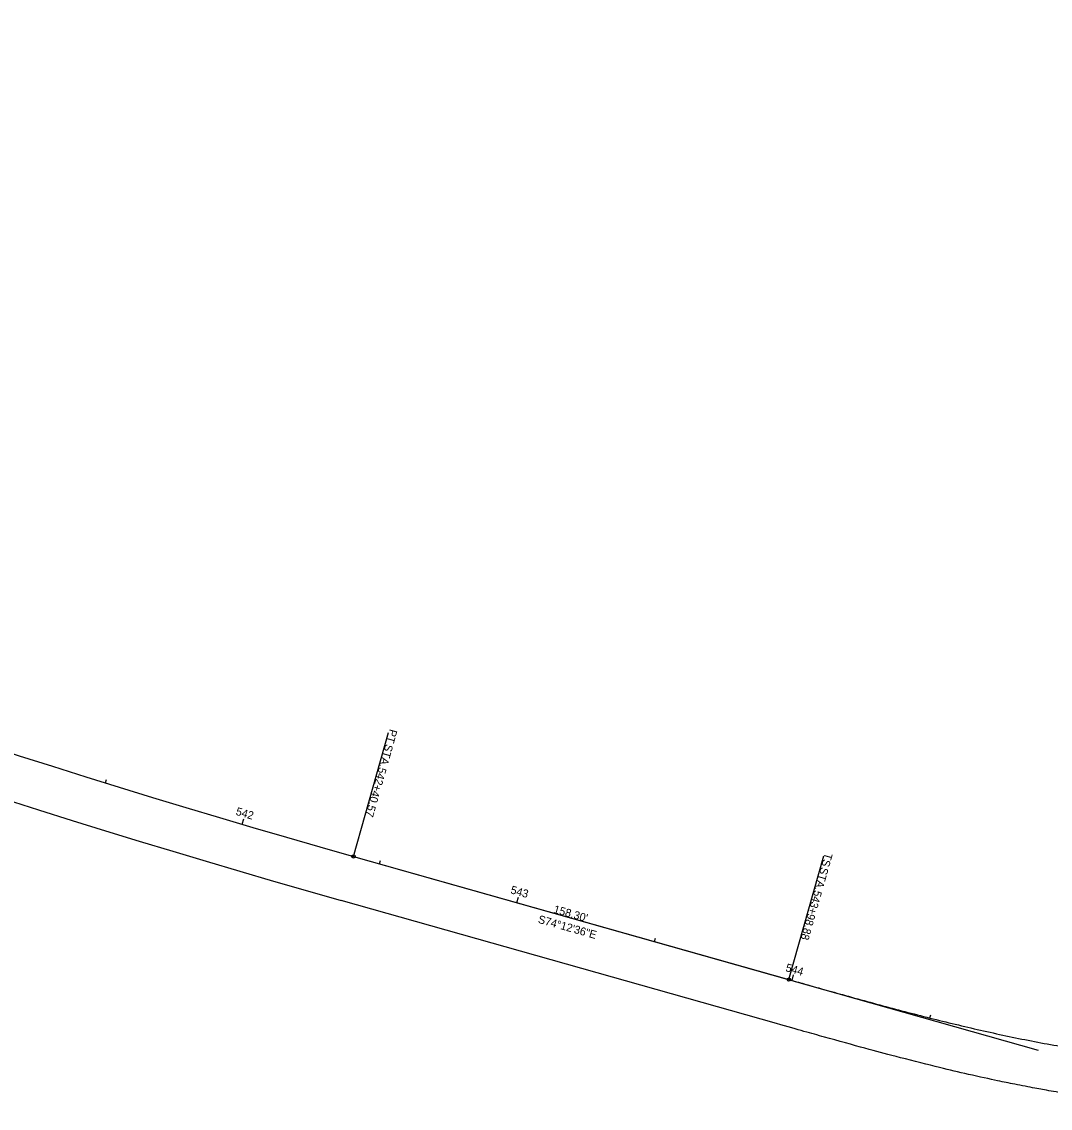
# Model space of a CAD drawing. Extents: x 239001 to 240460, y 531443 to 532029.
# Drawn here: x 239733.6 to 240093.4, y 531560 to 531940 of the extents above; entities that cross this region are included whole.
import ezdxf

# ---------------------------------------------------------------- set-up
doc = ezdxf.new("R2010")
doc.units = 0
for name, color, linetype in [('_CIVIL_CONSTRUCTION', 7, 'Continuous'), ('PF_P_Grade_Line', 7, 'Continuous'), ('RW_X_CL', 7, 'Continuous'), ('RW_X_CL_100_Cardinal_Points', 7, 'Continuous'), ('RW_X_CL_100_Curve_Data', 7, 'Continuous'), ('SC_Scratch1', 7, 'Continuous')]:
    doc.layers.add(name, color=color, linetype=linetype)

msp = doc.modelspace()

# ---------------------------------------------------------------- linework, layer by layer
at = {"layer": '_CIVIL_CONSTRUCTION'}
for p, q in [((239849.67, 531648.07), (239861.92, 531691.37)), ((239849.67, 531648.07), (239861.92, 531691.37)), ((240002, 531604.99), (240014.25, 531648.29)), ((240002, 531604.99), (240014.25, 531648.29))]:
    msp.add_line(p, q, dxfattribs=at)
for centre in [(239849.67, 531648.07), (239849.67, 531648.07), (240002, 531604.99), (240002, 531604.99)]:
    msp.add_circle(centre, 0.6, dxfattribs=at)
at = {"layer": 'PF_P_Grade_Line'}
msp.add_line((239997.65, 531589.6), (239845.32, 531632.67), dxfattribs=at)
msp.add_arc((240834.18, 535129.54), 3634, 241.83261, 254.20998, dxfattribs=at)
msp.add_open_spline([(240201.17, 531563.31), (240196.77, 531562.6), (240192.36, 531562.02), (240183.53, 531561.07), (240179.11, 531560.71), (240170.29, 531560.21), (240165.88, 531560.06), (240157.07, 531559.96), (240152.68, 531560.01), (240143.92, 531560.28), (240139.55, 531560.5), (240130.84, 531561.12), (240126.5, 531561.5), (240117.85, 531562.42), (240113.54, 531562.95), (240104.97, 531564.14), (240100.69, 531564.8), (240092.19, 531566.23), (240087.96, 531567.01), (240079.53, 531568.65), (240075.33, 531569.52), (240062.8, 531572.25), (240054.52, 531574.23), (240038.08, 531578.4), (240029.93, 531580.59), (240013.72, 531585.05), (240005.67, 531587.33), (239997.65, 531589.6)], degree=3, dxfattribs=at)
at = {"layer": 'RW_X_CL'}
for q in [(240089.25, 531580.32), (240002, 531604.99), (240002, 531604.99)]:
    msp.add_line((239849.67, 531648.07), q, dxfattribs=at)
msp.add_arc((240834.18, 535129.54), 3618, 241.83261, 254.20998, dxfattribs=at)
msp.add_arc((240834.18, 535129.54), 3618, 241.83261, 254.20998, dxfattribs=at)
msp.add_open_spline([(240002, 531604.99), (240003.46, 531604.58), (240006.38, 531603.76), (240012.21, 531602.11), (240019.5, 531600.06), (240028.26, 531597.63), (240037.04, 531595.25), (240045.83, 531592.94), (240054.64, 531590.7), (240063.48, 531588.56), (240072.34, 531586.53), (240081.23, 531584.62), (240090.15, 531582.87), (240099.1, 531581.27), (240108.08, 531579.85), (240117.08, 531578.62), (240126.12, 531577.6), (240135.18, 531576.81), (240144.25, 531576.27), (240153.34, 531575.98), (240162.43, 531575.98), (240171.52, 531576.26), (240180.59, 531576.86), (240188.13, 531577.63), (240194.14, 531578.42), (240197.14, 531578.87), (240198.63, 531579.11)], degree=3, dxfattribs=at)
msp.add_open_spline([(240002, 531604.99), (240003.46, 531604.58), (240006.38, 531603.76), (240012.21, 531602.11), (240019.5, 531600.06), (240028.26, 531597.63), (240037.04, 531595.25), (240045.83, 531592.94), (240054.64, 531590.7), (240063.48, 531588.56), (240072.34, 531586.53), (240081.23, 531584.62), (240090.15, 531582.87), (240099.1, 531581.27), (240108.08, 531579.85), (240117.08, 531578.62), (240126.12, 531577.6), (240135.18, 531576.81), (240144.25, 531576.27), (240153.34, 531575.98), (240162.43, 531575.98), (240171.52, 531576.26), (240180.59, 531576.86), (240188.13, 531577.63), (240194.14, 531578.42), (240197.14, 531578.87), (240198.63, 531579.11)], degree=3, dxfattribs=at)
at = {"layer": 'RW_X_CL_100_Curve_Data'}
for p, q in [((239762.84, 531673.8), (239763.19, 531674.95)), ((239762.84, 531673.8), (239763.19, 531674.95)), ((239810.69, 531659.33), (239811.26, 531661.25)), ((239810.69, 531659.33), (239811.26, 531661.25)), ((239858.74, 531645.5), (239859.07, 531646.66)), ((239858.74, 531645.5), (239859.07, 531646.66)), ((239906.86, 531631.9), (239907.4, 531633.82)), ((239906.86, 531631.9), (239907.4, 531633.82)), ((239954.97, 531618.29), (239955.3, 531619.45)), ((239954.97, 531618.29), (239955.3, 531619.45)), ((240003.08, 531604.69), (240003.63, 531606.61)), ((240003.08, 531604.69), (240003.63, 531606.61)), ((240051.33, 531591.55), (240051.62, 531592.71)), ((240051.33, 531591.55), (240051.62, 531592.71))]:
    msp.add_line(p, q, dxfattribs=at)

# ---------------------------------------------------------------- texts
at = {"layer": '_CIVIL_CONSTRUCTION'}
for s, p in [('PT', (239862.36, 531692.78)), ('PT', (239862.36, 531692.78)), (' STA. ', (239861.16, 531688.53)), (' STA. ', (239861.16, 531688.53)), ('542+40.57', (239858.59, 531679.44)), ('542+40.57', (239858.59, 531679.44)), ('TS', (240014.63, 531649.49)), ('TS', (240014.63, 531649.49)), (' STA. ', (240013.5, 531645.51)), (' STA. ', (240013.5, 531645.51)), ('543+98.88', (240010.93, 531636.41)), ('543+98.88', (240010.93, 531636.41))]:
    msp.add_text(s, height=2.8, rotation=254.21, dxfattribs=at).set_placement(p)
at = {"layer": 'RW_X_CL_100_Cardinal_Points'}
msp.add_text("158.30'", height=2.8, rotation=344.21, dxfattribs=at).set_placement((239919.42, 531628.39))
msp.add_text("158.30'", height=2.8, rotation=344.21, dxfattribs=at).set_placement((239919.42, 531628.39))
at = {"layer": 'RW_X_CL_100_Curve_Data'}
for s, rotation, p in [('542', 343.5675, (239808.26, 531662.65)), ('542', 343.5675, (239808.26, 531662.65)), ('543', 344.21, (239904.39, 531635.19)), ('543', 344.21, (239904.39, 531635.19)), ('544', 344.2108, (240000.62, 531607.98)), ('544', 344.2108, (240000.62, 531607.98))]:
    msp.add_text(s, height=2.8, rotation=rotation, dxfattribs=at).set_placement(p)
at = {"layer": 'SC_Scratch1'}
msp.add_text('S74°12\'36"E', height=2.8, rotation=344.21, dxfattribs=at).set_placement((239914.01, 531624.89))
msp.add_text('S74°12\'36"E', height=2.8, rotation=344.21, dxfattribs=at).set_placement((239914.01, 531624.89))

doc.saveas('drawing.dxf')
